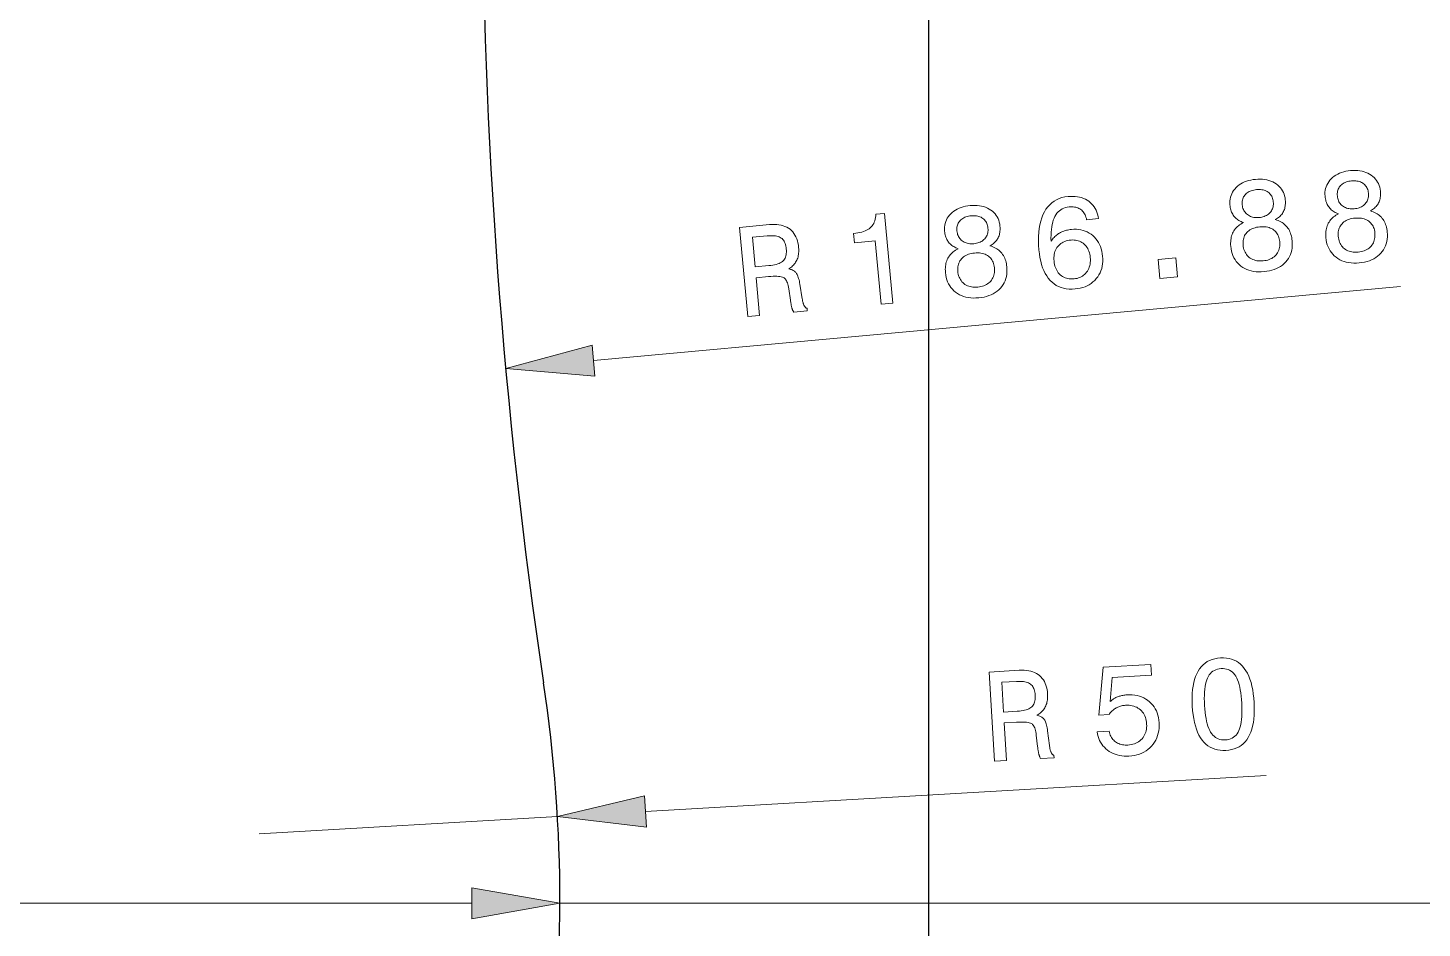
# Model space of a CAD drawing. Extents: x 0 to 297, y 0 to 547.
# Drawn here: x 149.78 to 196.47, y 155.32 to 185.49 of the extents above; entities that cross this region are included whole.
import ezdxf

# ---------------------------------------------------------------- set-up
doc = ezdxf.new("R2010")
doc.units = 0

msp = doc.modelspace()

# ---------------------------------------------------------------- linework, layer by layer
at = {"color": 7, "lineweight": 30}
msp.add_line((179.95, 149.658), (179.95, 242.858), dxfattribs=at)
at = {"color": 7, "lineweight": 13}
for p, q in [((168.725, 174.341), (195.747, 176.822)), ((170.466, 159.232), (191.254, 160.44)), ((126.555, 156.158), (164.646, 156.158)), ((167.6, 156.158), (204.684, 156.158)), ((167.6, 156.158), (204.674, 156.158))]:
    msp.add_line(p, q, dxfattribs=at)
at = {"color": 7, "lineweight": 13, "ltscale": 0.25}
msp.add_line((157.533, 158.48), (167.516, 159.06), dxfattribs=at)
at = {"color": 7, "lineweight": 13}
for points in [[(193.673, 179.257), (193.633, 179.273), (193.595, 179.289), (193.558, 179.307), (193.524, 179.327), (193.491, 179.348), (193.46, 179.371), (193.431, 179.395), (193.404, 179.42), (193.378, 179.447), (193.355, 179.476), (193.333, 179.506), (193.313, 179.538), (193.295, 179.571), (193.279, 179.606), (193.265, 179.642), (193.252, 179.68), (193.242, 179.72), (193.233, 179.761), (193.226, 179.804), (193.221, 179.849), (193.217, 179.916), (193.219, 179.982), (193.226, 180.045), (193.239, 180.106), (193.257, 180.165), (193.28, 180.222), (193.309, 180.277), (193.343, 180.33), (193.382, 180.38), (193.427, 180.429), (193.476, 180.474), (193.529, 180.516), (193.585, 180.554), (193.645, 180.587), (193.709, 180.617), (193.776, 180.642), (193.846, 180.664), (193.92, 180.681), (193.997, 180.695), (194.078, 180.705), (194.16, 180.71), (194.239, 180.711), (194.315, 180.707), (194.388, 180.699), (194.459, 180.686), (194.526, 180.668), (194.591, 180.646), (194.653, 180.619), (194.712, 180.588), (194.769, 180.552), (194.821, 180.512), (194.869, 180.47), (194.912, 180.424), (194.949, 180.375), (194.983, 180.323), (195.011, 180.269), (195.034, 180.211), (195.052, 180.15), (195.066, 180.086), (195.075, 180.019), (195.078, 179.974), (195.079, 179.93), (195.078, 179.888), (195.075, 179.846), (195.07, 179.806), (195.063, 179.768), (195.054, 179.73), (195.042, 179.694), (195.029, 179.66), (195.013, 179.626), (194.996, 179.594), (194.976, 179.563), (194.954, 179.533), (194.93, 179.504), (194.904, 179.476), (194.875, 179.45), (194.845, 179.424), (194.812, 179.4), (194.777, 179.377), (194.74, 179.355), (194.79, 179.34), (194.837, 179.323), (194.882, 179.304), (194.925, 179.282), (194.966, 179.258), (195.005, 179.232), (195.041, 179.204), (195.075, 179.173), (195.107, 179.141), (195.136, 179.106), (195.164, 179.069), (195.189, 179.03), (195.211, 178.989), (195.232, 178.947), (195.25, 178.902), (195.265, 178.855), (195.279, 178.807), (195.289, 178.756), (195.298, 178.704), (195.304, 178.649), (195.309, 178.565), (195.308, 178.483), (195.302, 178.404), (195.289, 178.329), (195.27, 178.256), (195.246, 178.186), (195.215, 178.12), (195.179, 178.056), (195.137, 177.995), (195.089, 177.937), (195.036, 177.883), (194.979, 177.834), (194.917, 177.79), (194.851, 177.75), (194.78, 177.715), (194.705, 177.685), (194.626, 177.66), (194.542, 177.639), (194.454, 177.623), (194.362, 177.612), (194.269, 177.606), (194.18, 177.606), (194.094, 177.611), (194.012, 177.621), (193.933, 177.637), (193.857, 177.659), (193.785, 177.686), (193.716, 177.718), (193.651, 177.756), (193.589, 177.8), (193.532, 177.848), (193.479, 177.9), (193.432, 177.956), (193.39, 178.016), (193.354, 178.08), (193.322, 178.148), (193.296, 178.22), (193.275, 178.296), (193.26, 178.376), (193.249, 178.461), (193.245, 178.515), (193.244, 178.568), (193.246, 178.62), (193.25, 178.67), (193.257, 178.719), (193.266, 178.766), (193.278, 178.812), (193.293, 178.856), (193.311, 178.899), (193.331, 178.94), (193.354, 178.98), (193.379, 179.018), (193.407, 179.054), (193.437, 179.088), (193.47, 179.121), (193.506, 179.152), (193.544, 179.181), (193.584, 179.208), (193.628, 179.234)], [(190.489, 178.965), (190.448, 178.98), (190.41, 178.997), (190.374, 179.015), (190.339, 179.035), (190.306, 179.056), (190.275, 179.078), (190.246, 179.102), (190.219, 179.128), (190.194, 179.155), (190.17, 179.183), (190.148, 179.214), (190.129, 179.245), (190.111, 179.278), (190.094, 179.313), (190.08, 179.35), (190.068, 179.388), (190.057, 179.428), (190.048, 179.469), (190.041, 179.512), (190.036, 179.557), (190.033, 179.624), (190.034, 179.689), (190.042, 179.752), (190.054, 179.814), (190.072, 179.873), (190.095, 179.93), (190.124, 179.984), (190.158, 180.037), (190.198, 180.088), (190.242, 180.136), (190.292, 180.182), (190.344, 180.224), (190.401, 180.261), (190.461, 180.295), (190.524, 180.324), (190.591, 180.35), (190.661, 180.371), (190.735, 180.389), (190.812, 180.403), (190.893, 180.412), (190.975, 180.418), (191.054, 180.418), (191.13, 180.414), (191.203, 180.406), (191.274, 180.393), (191.342, 180.376), (191.406, 180.353), (191.468, 180.327), (191.527, 180.295), (191.584, 180.26), (191.636, 180.22), (191.684, 180.177), (191.727, 180.132), (191.765, 180.083), (191.798, 180.031), (191.826, 179.976), (191.849, 179.918), (191.868, 179.858), (191.881, 179.794), (191.89, 179.727), (191.893, 179.682), (191.894, 179.638), (191.893, 179.595), (191.89, 179.554), (191.885, 179.514), (191.878, 179.475), (191.869, 179.438), (191.858, 179.402), (191.844, 179.367), (191.829, 179.334), (191.811, 179.301), (191.791, 179.27), (191.77, 179.24), (191.745, 179.212), (191.719, 179.184), (191.691, 179.157), (191.66, 179.132), (191.627, 179.108), (191.592, 179.085), (191.555, 179.063), (191.605, 179.048), (191.652, 179.031), (191.697, 179.011), (191.74, 178.99), (191.781, 178.966), (191.82, 178.94), (191.856, 178.911), (191.89, 178.881), (191.922, 178.848), (191.952, 178.814), (191.979, 178.777), (192.004, 178.738), (192.027, 178.697), (192.047, 178.654), (192.065, 178.61), (192.08, 178.563), (192.094, 178.514), (192.105, 178.464), (192.113, 178.411), (192.12, 178.357), (192.124, 178.272), (192.124, 178.191), (192.117, 178.112), (192.104, 178.036), (192.086, 177.964), (192.061, 177.894), (192.031, 177.827), (191.994, 177.763), (191.952, 177.703), (191.904, 177.645), (191.851, 177.591), (191.794, 177.542), (191.732, 177.497), (191.666, 177.458), (191.595, 177.423), (191.52, 177.393), (191.441, 177.367), (191.358, 177.347), (191.27, 177.331), (191.177, 177.32), (191.085, 177.314), (190.995, 177.313), (190.909, 177.318), (190.827, 177.329), (190.748, 177.345), (190.672, 177.366), (190.6, 177.393), (190.532, 177.426), (190.466, 177.464), (190.404, 177.507), (190.347, 177.555), (190.295, 177.607), (190.247, 177.663), (190.206, 177.724), (190.169, 177.788), (190.138, 177.856), (190.111, 177.928), (190.09, 178.004), (190.075, 178.084), (190.064, 178.168), (190.06, 178.223), (190.059, 178.276), (190.061, 178.328), (190.065, 178.378), (190.072, 178.427), (190.082, 178.474), (190.094, 178.52), (190.109, 178.564), (190.126, 178.607), (190.146, 178.648), (190.169, 178.687), (190.194, 178.725), (190.222, 178.761), (190.252, 178.796), (190.285, 178.828), (190.321, 178.859), (190.359, 178.888), (190.4, 178.916), (190.443, 178.941)], [(193.633, 179.853), (193.639, 179.811), (193.647, 179.771), (193.657, 179.733), (193.671, 179.697), (193.687, 179.663), (193.705, 179.631), (193.727, 179.601), (193.751, 179.572), (193.777, 179.546), (193.807, 179.522), (193.838, 179.5), (193.872, 179.48), (193.906, 179.464), (193.943, 179.45), (193.981, 179.439), (194.021, 179.431), (194.062, 179.426), (194.105, 179.423), (194.149, 179.423), (194.196, 179.426), (194.242, 179.432), (194.286, 179.44), (194.328, 179.45), (194.368, 179.463), (194.406, 179.478), (194.442, 179.496), (194.475, 179.516), (194.506, 179.539), (194.536, 179.564), (194.563, 179.591), (194.587, 179.62), (194.609, 179.651), (194.627, 179.683), (194.642, 179.717), (194.655, 179.752), (194.665, 179.788), (194.671, 179.826), (194.675, 179.866), (194.675, 179.906), (194.673, 179.948), (194.667, 179.99), (194.66, 180.03), (194.649, 180.067), (194.636, 180.103), (194.62, 180.136), (194.602, 180.168), (194.581, 180.197), (194.558, 180.224), (194.532, 180.25), (194.503, 180.273), (194.472, 180.293), (194.44, 180.311), (194.405, 180.327), (194.368, 180.339), (194.33, 180.35), (194.29, 180.357), (194.247, 180.362), (194.203, 180.364), (194.158, 180.363), (194.11, 180.36), (194.063, 180.355), (194.018, 180.347), (193.975, 180.337), (193.935, 180.324), (193.897, 180.31), (193.861, 180.293), (193.828, 180.274), (193.797, 180.252), (193.768, 180.229), (193.741, 180.203), (193.717, 180.175), (193.696, 180.145), (193.678, 180.114), (193.663, 180.082), (193.651, 180.047), (193.641, 180.012), (193.635, 179.974), (193.632, 179.935), (193.631, 179.895)], [(185.633, 179.095), (185.238, 179.059), (185.228, 179.104), (185.216, 179.146), (185.202, 179.186), (185.186, 179.224), (185.167, 179.259), (185.147, 179.292), (185.124, 179.323), (185.099, 179.351), (185.073, 179.377), (185.044, 179.4), (185.013, 179.42), (184.98, 179.439), (184.946, 179.454), (184.909, 179.467), (184.871, 179.477), (184.831, 179.484), (184.789, 179.489), (184.745, 179.491), (184.7, 179.491), (184.652, 179.488), (184.589, 179.479), (184.529, 179.465), (184.472, 179.447), (184.419, 179.423), (184.369, 179.394), (184.324, 179.36), (184.281, 179.321), (184.242, 179.277), (184.207, 179.227), (184.175, 179.173), (184.147, 179.113), (184.122, 179.048), (184.101, 178.978), (184.083, 178.903), (184.068, 178.822), (184.057, 178.736), (184.049, 178.645), (184.045, 178.548), (184.044, 178.447), (184.047, 178.34), (184.069, 178.374), (184.093, 178.406), (184.119, 178.437), (184.145, 178.467), (184.173, 178.495), (184.202, 178.521), (184.233, 178.547), (184.264, 178.57), (184.297, 178.593), (184.332, 178.613), (184.367, 178.633), (184.403, 178.651), (184.44, 178.667), (184.479, 178.681), (184.518, 178.694), (184.558, 178.705), (184.6, 178.715), (184.642, 178.723), (184.686, 178.73), (184.73, 178.735), (184.814, 178.74), (184.894, 178.739), (184.972, 178.732), (185.048, 178.72), (185.12, 178.702), (185.19, 178.678), (185.258, 178.649), (185.322, 178.614), (185.384, 178.573), (185.444, 178.526), (185.499, 178.475), (185.549, 178.419), (185.595, 178.36), (185.635, 178.296), (185.671, 178.229), (185.702, 178.158), (185.727, 178.083), (185.748, 178.004), (185.763, 177.921), (185.774, 177.833), (185.779, 177.746), (185.779, 177.661), (185.772, 177.579), (185.759, 177.5), (185.741, 177.424), (185.717, 177.35), (185.686, 177.28), (185.65, 177.212), (185.608, 177.147), (185.56, 177.085), (185.507, 177.026), (185.45, 176.973), (185.389, 176.926), (185.325, 176.883), (185.256, 176.846), (185.183, 176.814), (185.106, 176.788), (185.025, 176.766), (184.941, 176.75), (184.852, 176.739), (184.749, 176.733), (184.65, 176.735), (184.556, 176.745), (184.466, 176.762), (184.38, 176.787), (184.299, 176.82), (184.221, 176.861), (184.148, 176.909), (184.079, 176.965), (184.014, 177.028), (183.954, 177.099), (183.899, 177.177), (183.849, 177.262), (183.804, 177.354), (183.764, 177.453), (183.729, 177.558), (183.699, 177.671), (183.674, 177.79), (183.654, 177.917), (183.639, 178.05), (183.628, 178.207), (183.623, 178.358), (183.625, 178.501), (183.633, 178.638), (183.648, 178.769), (183.67, 178.892), (183.698, 179.009), (183.733, 179.119), (183.774, 179.223), (183.822, 179.319), (183.876, 179.409), (183.936, 179.489), (184.001, 179.562), (184.072, 179.626), (184.148, 179.682), (184.23, 179.729), (184.318, 179.768), (184.411, 179.799), (184.51, 179.822), (184.614, 179.836), (184.698, 179.841), (184.778, 179.842), (184.855, 179.838), (184.93, 179.83), (185, 179.817), (185.068, 179.799), (185.133, 179.776), (185.194, 179.749), (185.252, 179.718), (185.307, 179.681), (185.358, 179.64), (185.405, 179.596), (185.448, 179.547), (185.487, 179.494), (185.522, 179.438), (185.552, 179.377), (185.578, 179.313), (185.601, 179.244), (185.619, 179.172)], [(190.449, 179.561), (190.454, 179.519), (190.462, 179.479), (190.473, 179.441), (190.486, 179.405), (190.502, 179.371), (190.521, 179.338), (190.542, 179.308), (190.566, 179.28), (190.593, 179.254), (190.622, 179.229), (190.654, 179.207), (190.687, 179.188), (190.722, 179.171), (190.758, 179.158), (190.796, 179.147), (190.836, 179.139), (190.877, 179.133), (190.92, 179.131), (190.965, 179.131), (191.011, 179.134), (191.057, 179.139), (191.101, 179.147), (191.143, 179.158), (191.183, 179.171), (191.221, 179.186), (191.257, 179.203), (191.29, 179.224), (191.322, 179.246), (191.351, 179.271), (191.378, 179.299), (191.402, 179.328), (191.424, 179.359), (191.442, 179.391), (191.458, 179.424), (191.47, 179.46), (191.48, 179.496), (191.486, 179.534), (191.49, 179.573), (191.49, 179.614), (191.488, 179.656), (191.483, 179.698), (191.475, 179.737), (191.464, 179.775), (191.451, 179.811), (191.436, 179.844), (191.417, 179.875), (191.397, 179.905), (191.373, 179.932), (191.347, 179.957), (191.318, 179.98), (191.288, 180.001), (191.255, 180.019), (191.22, 180.034), (191.184, 180.047), (191.145, 180.057), (191.105, 180.065), (191.063, 180.069), (191.019, 180.072), (190.973, 180.071), (190.925, 180.068), (190.878, 180.062), (190.833, 180.054), (190.79, 180.044), (190.75, 180.032), (190.712, 180.017), (190.676, 180), (190.643, 179.981), (190.612, 179.96), (190.583, 179.936), (190.556, 179.91), (190.532, 179.882), (190.511, 179.853), (190.493, 179.822), (190.478, 179.789), (190.466, 179.755), (190.456, 179.719), (190.45, 179.682), (190.447, 179.643), (190.446, 179.603)], [(180.934, 178.088), (180.894, 178.103), (180.856, 178.12), (180.819, 178.138), (180.785, 178.157), (180.752, 178.178), (180.721, 178.201), (180.692, 178.225), (180.665, 178.251), (180.639, 178.278), (180.616, 178.306), (180.594, 178.336), (180.574, 178.368), (180.556, 178.401), (180.54, 178.436), (180.526, 178.473), (180.513, 178.511), (180.503, 178.55), (180.494, 178.592), (180.487, 178.635), (180.482, 178.679), (180.478, 178.747), (180.48, 178.812), (180.487, 178.875), (180.5, 178.936), (180.518, 178.995), (180.541, 179.052), (180.57, 179.107), (180.604, 179.16), (180.643, 179.211), (180.688, 179.259), (180.737, 179.305), (180.79, 179.346), (180.846, 179.384), (180.906, 179.417), (180.97, 179.447), (181.036, 179.473), (181.107, 179.494), (181.181, 179.512), (181.258, 179.525), (181.339, 179.535), (181.421, 179.54), (181.5, 179.541), (181.576, 179.537), (181.649, 179.529), (181.72, 179.516), (181.787, 179.498), (181.852, 179.476), (181.914, 179.449), (181.973, 179.418), (182.03, 179.382), (182.082, 179.343), (182.13, 179.3), (182.172, 179.254), (182.21, 179.206), (182.243, 179.154), (182.272, 179.099), (182.295, 179.041), (182.313, 178.98), (182.327, 178.916), (182.336, 178.849), (182.339, 178.804), (182.34, 178.76), (182.339, 178.718), (182.336, 178.677), (182.331, 178.637), (182.324, 178.598), (182.314, 178.561), (182.303, 178.525), (182.29, 178.49), (182.274, 178.456), (182.257, 178.424), (182.237, 178.393), (182.215, 178.363), (182.191, 178.334), (182.165, 178.307), (182.136, 178.28), (182.106, 178.255), (182.073, 178.231), (182.038, 178.208), (182.001, 178.186), (182.05, 178.171), (182.098, 178.153), (182.143, 178.134), (182.186, 178.112), (182.227, 178.088), (182.265, 178.062), (182.302, 178.034), (182.336, 178.004), (182.368, 177.971), (182.397, 177.936), (182.425, 177.899), (182.45, 177.861), (182.472, 177.82), (182.493, 177.777), (182.51, 177.732), (182.526, 177.686), (182.539, 177.637), (182.55, 177.587), (182.559, 177.534), (182.565, 177.48), (182.57, 177.395), (182.569, 177.313), (182.562, 177.235), (182.55, 177.159), (182.531, 177.086), (182.507, 177.017), (182.476, 176.95), (182.44, 176.886), (182.398, 176.825), (182.35, 176.768), (182.297, 176.714), (182.24, 176.664), (182.178, 176.62), (182.112, 176.58), (182.041, 176.545), (181.966, 176.515), (181.887, 176.49), (181.803, 176.469), (181.715, 176.454), (181.623, 176.442), (181.53, 176.437), (181.441, 176.436), (181.355, 176.441), (181.273, 176.452), (181.194, 176.468), (181.118, 176.489), (181.046, 176.516), (180.977, 176.548), (180.912, 176.586), (180.85, 176.63), (180.793, 176.678), (180.74, 176.73), (180.693, 176.786), (180.651, 176.846), (180.615, 176.91), (180.583, 176.979), (180.557, 177.051), (180.536, 177.127), (180.52, 177.207), (180.51, 177.291), (180.506, 177.346), (180.505, 177.399), (180.507, 177.45), (180.511, 177.501), (180.518, 177.549), (180.527, 177.597), (180.539, 177.642), (180.554, 177.686), (180.572, 177.729), (180.592, 177.77), (180.615, 177.81), (180.64, 177.848), (180.668, 177.884), (180.698, 177.918), (180.731, 177.951), (180.767, 177.982), (180.805, 178.011), (180.845, 178.038), (180.889, 178.064)], [(173.889, 175.819), (173.615, 178.802), (174.612, 178.894), (174.698, 178.9), (174.781, 178.901), (174.859, 178.897), (174.934, 178.888), (175.005, 178.875), (175.073, 178.857), (175.136, 178.835), (175.196, 178.807), (175.252, 178.775), (175.304, 178.738), (175.352, 178.697), (175.396, 178.651), (175.435, 178.601), (175.47, 178.546), (175.501, 178.487), (175.528, 178.424), (175.551, 178.356), (175.569, 178.284), (175.583, 178.207), (175.593, 178.127), (175.596, 178.078), (175.598, 178.031), (175.597, 177.985), (175.594, 177.941), (175.589, 177.898), (175.581, 177.856), (175.572, 177.815), (175.561, 177.776), (175.547, 177.738), (175.531, 177.702), (175.513, 177.667), (175.493, 177.633), (175.472, 177.601), (175.447, 177.57), (175.421, 177.54), (175.393, 177.512), (175.363, 177.486), (175.331, 177.46), (175.297, 177.437), (175.26, 177.414), (175.293, 177.407), (175.324, 177.397), (175.353, 177.387), (175.381, 177.375), (175.407, 177.362), (175.431, 177.347), (175.453, 177.331), (175.474, 177.314), (175.493, 177.295), (175.51, 177.275), (175.526, 177.253), (175.541, 177.227), (175.556, 177.198), (175.569, 177.165), (175.582, 177.129), (175.594, 177.089), (175.606, 177.046), (175.617, 177), (175.627, 176.95), (175.636, 176.896), (175.712, 176.414), (175.717, 176.384), (175.722, 176.355), (175.728, 176.328), (175.734, 176.303), (175.74, 176.279), (175.746, 176.257), (175.752, 176.237), (175.759, 176.219), (175.766, 176.202), (175.773, 176.187), (175.781, 176.173), (175.789, 176.16), (175.797, 176.148), (175.807, 176.136), (175.817, 176.126), (175.827, 176.116), (175.838, 176.107), (175.85, 176.098), (175.863, 176.091), (175.876, 176.084), (175.883, 176.002), (175.432, 175.961), (175.425, 175.97), (175.418, 175.981), (175.412, 175.993), (175.406, 176.005), (175.399, 176.019), (175.393, 176.033), (175.387, 176.049), (175.382, 176.065), (175.376, 176.083), (175.37, 176.101), (175.365, 176.121), (175.359, 176.142), (175.354, 176.164), (175.348, 176.188), (175.343, 176.213), (175.338, 176.239), (175.332, 176.267), (175.327, 176.296), (175.322, 176.327), (175.317, 176.359), (175.26, 176.743), (175.251, 176.799), (175.24, 176.851), (175.228, 176.898), (175.215, 176.942), (175.2, 176.981), (175.184, 177.015), (175.166, 177.046), (175.148, 177.072), (175.127, 177.094), (175.106, 177.112), (175.081, 177.127), (175.049, 177.139), (175.012, 177.149), (174.969, 177.157), (174.919, 177.162), (174.864, 177.165), (174.802, 177.165), (174.735, 177.163), (174.661, 177.159), (174.581, 177.153), (174.172, 177.115), (174.288, 175.856)], [(178.355, 176.229), (178.16, 178.354), (177.463, 178.29), (177.435, 178.594), (177.509, 178.604), (177.58, 178.615), (177.646, 178.629), (177.708, 178.645), (177.766, 178.664), (177.82, 178.684), (177.869, 178.707), (177.915, 178.732), (177.956, 178.759), (177.993, 178.788), (178.026, 178.82), (178.056, 178.855), (178.083, 178.893), (178.106, 178.935), (178.126, 178.979), (178.143, 179.026), (178.157, 179.076), (178.167, 179.129), (178.174, 179.185), (178.177, 179.245), (178.469, 179.271), (178.745, 176.265)], [(180.894, 178.683), (180.9, 178.641), (180.908, 178.601), (180.918, 178.563), (180.932, 178.527), (180.948, 178.493), (180.966, 178.461), (180.988, 178.431), (181.012, 178.403), (181.038, 178.376), (181.068, 178.352), (181.099, 178.33), (181.132, 178.311), (181.167, 178.294), (181.204, 178.28), (181.242, 178.269), (181.281, 178.261), (181.323, 178.256), (181.366, 178.253), (181.41, 178.253), (181.457, 178.256), (181.503, 178.262), (181.547, 178.27), (181.589, 178.28), (181.629, 178.293), (181.667, 178.308), (181.702, 178.326), (181.736, 178.346), (181.767, 178.369), (181.796, 178.394), (181.823, 178.421), (181.848, 178.451), (181.869, 178.481), (181.888, 178.514), (181.903, 178.547), (181.916, 178.582), (181.925, 178.619), (181.932, 178.657), (181.935, 178.696), (181.936, 178.737), (181.934, 178.779), (181.928, 178.82), (181.921, 178.86), (181.91, 178.898), (181.897, 178.933), (181.881, 178.967), (181.863, 178.998), (181.842, 179.027), (181.819, 179.055), (181.793, 179.08), (181.764, 179.103), (181.733, 179.124), (181.7, 179.142), (181.666, 179.157), (181.629, 179.17), (181.591, 179.18), (181.551, 179.187), (181.508, 179.192), (181.464, 179.194), (181.418, 179.194), (181.371, 179.191), (181.324, 179.185), (181.279, 179.177), (181.236, 179.167), (181.196, 179.155), (181.158, 179.14), (181.122, 179.123), (181.089, 179.104), (181.057, 179.083), (181.029, 179.059), (181.002, 179.033), (180.978, 179.005), (180.957, 178.976), (180.939, 178.944), (180.924, 178.912), (180.911, 178.878), (180.902, 178.842), (180.896, 178.805), (180.892, 178.766), (180.892, 178.725)], [(190.477, 178.215), (190.484, 178.161), (190.493, 178.111), (190.506, 178.062), (190.522, 178.017), (190.541, 177.974), (190.563, 177.934), (190.588, 177.896), (190.616, 177.861), (190.647, 177.828), (190.681, 177.798), (190.718, 177.771), (190.757, 177.748), (190.798, 177.727), (190.842, 177.711), (190.887, 177.697), (190.934, 177.687), (190.984, 177.68), (191.035, 177.677), (191.089, 177.677), (191.144, 177.681), (191.2, 177.688), (191.253, 177.697), (191.303, 177.71), (191.351, 177.725), (191.396, 177.744), (191.438, 177.765), (191.478, 177.79), (191.514, 177.817), (191.549, 177.847), (191.58, 177.881), (191.608, 177.916), (191.633, 177.954), (191.654, 177.994), (191.672, 178.036), (191.686, 178.079), (191.697, 178.125), (191.704, 178.172), (191.708, 178.222), (191.708, 178.274), (191.705, 178.327), (191.699, 178.377), (191.69, 178.424), (191.677, 178.469), (191.662, 178.511), (191.643, 178.551), (191.622, 178.589), (191.597, 178.624), (191.569, 178.656), (191.538, 178.686), (191.505, 178.714), (191.468, 178.739), (191.429, 178.761), (191.388, 178.78), (191.345, 178.795), (191.3, 178.807), (191.252, 178.816), (191.202, 178.822), (191.15, 178.825), (191.096, 178.825), (191.04, 178.821), (190.984, 178.814), (190.931, 178.805), (190.88, 178.793), (190.833, 178.778), (190.788, 178.76), (190.746, 178.74), (190.706, 178.717), (190.669, 178.691), (190.635, 178.663), (190.604, 178.632), (190.576, 178.598), (190.551, 178.563), (190.529, 178.526), (190.512, 178.487), (190.497, 178.446), (190.486, 178.403), (190.479, 178.359), (190.475, 178.312), (190.474, 178.264)], [(193.662, 178.507), (193.668, 178.454), (193.678, 178.403), (193.691, 178.355), (193.707, 178.309), (193.725, 178.266), (193.747, 178.226), (193.772, 178.188), (193.801, 178.153), (193.832, 178.121), (193.866, 178.091), (193.903, 178.064), (193.942, 178.04), (193.983, 178.02), (194.026, 178.003), (194.072, 177.99), (194.119, 177.98), (194.168, 177.973), (194.22, 177.97), (194.273, 177.97), (194.329, 177.973), (194.385, 177.98), (194.438, 177.99), (194.488, 178.002), (194.536, 178.018), (194.581, 178.036), (194.623, 178.058), (194.662, 178.082), (194.699, 178.11), (194.733, 178.14), (194.765, 178.173), (194.793, 178.209), (194.818, 178.247), (194.839, 178.286), (194.857, 178.328), (194.871, 178.372), (194.882, 178.417), (194.889, 178.465), (194.893, 178.515), (194.893, 178.566), (194.89, 178.62), (194.884, 178.669), (194.874, 178.716), (194.862, 178.761), (194.847, 178.804), (194.828, 178.843), (194.807, 178.881), (194.782, 178.916), (194.754, 178.949), (194.723, 178.979), (194.689, 179.007), (194.653, 179.032), (194.614, 179.054), (194.573, 179.072), (194.53, 179.088), (194.484, 179.1), (194.437, 179.109), (194.387, 179.115), (194.335, 179.117), (194.281, 179.117), (194.224, 179.113), (194.169, 179.107), (194.116, 179.097), (194.065, 179.085), (194.018, 179.07), (193.973, 179.053), (193.93, 179.033), (193.891, 179.01), (193.854, 178.984), (193.82, 178.955), (193.789, 178.924), (193.76, 178.89), (193.736, 178.855), (193.714, 178.818), (193.696, 178.779), (193.682, 178.738), (193.671, 178.696), (193.663, 178.651), (193.659, 178.605), (193.659, 178.557)], [(174.534, 178.518), (174.047, 178.474), (174.138, 177.481), (174.598, 177.523), (174.666, 177.53), (174.729, 177.54), (174.788, 177.551), (174.843, 177.564), (174.893, 177.579), (174.939, 177.596), (174.98, 177.615), (175.017, 177.636), (175.049, 177.659), (175.077, 177.683), (175.101, 177.71), (175.122, 177.74), (175.14, 177.773), (175.155, 177.808), (175.167, 177.847), (175.175, 177.888), (175.181, 177.932), (175.184, 177.978), (175.183, 178.028), (175.18, 178.08), (175.174, 178.131), (175.165, 178.179), (175.154, 178.224), (175.141, 178.266), (175.125, 178.304), (175.107, 178.339), (175.086, 178.371), (175.063, 178.399), (175.037, 178.425), (175.009, 178.447), (174.978, 178.466), (174.943, 178.482), (174.904, 178.496), (174.862, 178.507), (174.817, 178.515), (174.767, 178.521), (174.715, 178.525), (174.658, 178.525), (174.598, 178.523)], [(185.359, 177.791), (185.352, 177.848), (185.342, 177.903), (185.329, 177.954), (185.313, 178.003), (185.294, 178.05), (185.272, 178.094), (185.247, 178.135), (185.219, 178.173), (185.188, 178.209), (185.154, 178.242), (185.118, 178.272), (185.08, 178.299), (185.04, 178.321), (184.999, 178.34), (184.955, 178.356), (184.911, 178.368), (184.864, 178.376), (184.816, 178.38), (184.766, 178.381), (184.714, 178.378), (184.657, 178.371), (184.602, 178.36), (184.551, 178.347), (184.502, 178.33), (184.456, 178.311), (184.413, 178.287), (184.373, 178.261), (184.335, 178.232), (184.301, 178.199), (184.269, 178.163), (184.241, 178.125), (184.216, 178.084), (184.195, 178.041), (184.177, 177.995), (184.163, 177.948), (184.152, 177.898), (184.145, 177.845), (184.142, 177.791), (184.142, 177.734), (184.146, 177.675), (184.153, 177.617), (184.163, 177.561), (184.176, 177.508), (184.192, 177.458), (184.212, 177.41), (184.234, 177.365), (184.259, 177.323), (184.288, 177.284), (184.32, 177.248), (184.354, 177.214), (184.391, 177.184), (184.431, 177.157), (184.472, 177.134), (184.515, 177.115), (184.56, 177.1), (184.607, 177.088), (184.657, 177.08), (184.708, 177.076), (184.761, 177.075), (184.816, 177.079), (184.869, 177.085), (184.919, 177.095), (184.967, 177.109), (185.013, 177.126), (185.056, 177.146), (185.096, 177.17), (185.135, 177.198), (185.171, 177.228), (185.204, 177.263), (185.235, 177.3), (185.264, 177.341), (185.288, 177.383), (185.31, 177.427), (185.327, 177.473), (185.341, 177.521), (185.352, 177.572), (185.359, 177.623), (185.362, 177.677), (185.362, 177.733)], [(180.923, 177.337), (180.929, 177.284), (180.939, 177.233), (180.952, 177.185), (180.967, 177.14), (180.986, 177.097), (181.008, 177.056), (181.033, 177.019), (181.062, 176.983), (181.093, 176.951), (181.127, 176.921), (181.164, 176.894), (181.203, 176.87), (181.244, 176.85), (181.287, 176.833), (181.332, 176.82), (181.38, 176.81), (181.429, 176.803), (181.481, 176.8), (181.534, 176.8), (181.59, 176.804), (181.646, 176.81), (181.699, 176.82), (181.749, 176.833), (181.797, 176.848), (181.842, 176.867), (181.884, 176.888), (181.923, 176.913), (181.96, 176.94), (181.994, 176.97), (182.026, 177.003), (182.054, 177.039), (182.079, 177.077), (182.1, 177.117), (182.118, 177.158), (182.132, 177.202), (182.143, 177.248), (182.15, 177.295), (182.154, 177.345), (182.154, 177.396), (182.151, 177.45), (182.145, 177.5), (182.135, 177.547), (182.123, 177.592), (182.108, 177.634), (182.089, 177.674), (182.067, 177.711), (182.043, 177.746), (182.015, 177.779), (181.984, 177.809), (181.95, 177.837), (181.914, 177.862), (181.875, 177.884), (181.834, 177.902), (181.791, 177.918), (181.745, 177.93), (181.698, 177.939), (181.648, 177.945), (181.596, 177.948), (181.542, 177.947), (181.485, 177.944), (181.429, 177.937), (181.376, 177.928), (181.326, 177.916), (181.278, 177.901), (181.234, 177.883), (181.191, 177.863), (181.152, 177.84), (181.115, 177.814), (181.081, 177.786), (181.05, 177.754), (181.021, 177.721), (180.996, 177.685), (180.975, 177.648), (180.957, 177.609), (180.943, 177.568), (180.932, 177.526), (180.924, 177.481), (180.92, 177.435), (180.92, 177.387)], [(187.689, 177.086), (187.63, 177.727), (188.224, 177.781), (188.283, 177.141)], [(168.678, 174.86), (165.783, 174.071), (168.773, 173.822)], [(188.773, 162.763), (188.767, 162.912), (188.767, 163.053), (188.772, 163.188), (188.784, 163.316), (188.801, 163.436), (188.823, 163.55), (188.852, 163.657), (188.886, 163.757), (188.926, 163.849), (188.971, 163.935), (189.022, 164.014), (189.079, 164.085), (189.14, 164.148), (189.207, 164.204), (189.279, 164.252), (189.357, 164.292), (189.44, 164.325), (189.528, 164.35), (189.622, 164.367), (189.72, 164.377), (189.82, 164.379), (189.916, 164.373), (190.007, 164.358), (190.093, 164.335), (190.175, 164.305), (190.253, 164.266), (190.325, 164.219), (190.394, 164.163), (190.458, 164.1), (190.517, 164.028), (190.571, 163.949), (190.621, 163.862), (190.666, 163.766), (190.706, 163.664), (190.742, 163.553), (190.772, 163.435), (190.798, 163.309), (190.819, 163.175), (190.835, 163.033), (190.846, 162.884), (190.852, 162.735), (190.853, 162.593), (190.847, 162.458), (190.836, 162.33), (190.82, 162.209), (190.797, 162.096), (190.769, 161.989), (190.736, 161.89), (190.696, 161.798), (190.651, 161.713), (190.601, 161.636), (190.545, 161.566), (190.483, 161.503), (190.416, 161.448), (190.344, 161.401), (190.266, 161.361), (190.183, 161.329), (190.094, 161.304), (190, 161.287), (189.901, 161.277), (189.801, 161.275), (189.707, 161.281), (189.616, 161.296), (189.53, 161.318), (189.448, 161.349), (189.371, 161.388), (189.298, 161.435), (189.229, 161.491), (189.165, 161.554), (189.105, 161.625), (189.05, 161.705), (189, 161.792), (188.954, 161.887), (188.914, 161.989), (188.878, 162.099), (188.847, 162.217), (188.822, 162.342), (188.801, 162.475), (188.784, 162.615)], [(182.15, 160.913), (181.976, 163.903), (182.976, 163.962), (183.062, 163.964), (183.144, 163.963), (183.223, 163.956), (183.298, 163.945), (183.368, 163.93), (183.435, 163.91), (183.497, 163.885), (183.556, 163.855), (183.611, 163.821), (183.662, 163.783), (183.708, 163.74), (183.751, 163.693), (183.788, 163.641), (183.822, 163.585), (183.851, 163.525), (183.876, 163.461), (183.896, 163.393), (183.912, 163.32), (183.923, 163.243), (183.93, 163.162), (183.932, 163.113), (183.932, 163.066), (183.929, 163.02), (183.925, 162.976), (183.918, 162.933), (183.91, 162.892), (183.899, 162.851), (183.886, 162.813), (183.871, 162.775), (183.854, 162.739), (183.835, 162.705), (183.814, 162.672), (183.791, 162.64), (183.766, 162.61), (183.739, 162.582), (183.71, 162.555), (183.679, 162.529), (183.646, 162.505), (183.611, 162.482), (183.574, 162.461), (183.606, 162.452), (183.637, 162.442), (183.666, 162.431), (183.693, 162.418), (183.719, 162.404), (183.742, 162.388), (183.764, 162.372), (183.784, 162.354), (183.802, 162.334), (183.819, 162.314), (183.834, 162.291), (183.848, 162.264), (183.862, 162.235), (183.874, 162.201), (183.886, 162.165), (183.897, 162.125), (183.907, 162.081), (183.916, 162.035), (183.925, 161.984), (183.932, 161.931), (183.992, 161.446), (183.996, 161.416), (184, 161.387), (184.005, 161.36), (184.01, 161.334), (184.015, 161.311), (184.021, 161.288), (184.026, 161.268), (184.032, 161.249), (184.039, 161.232), (184.045, 161.217), (184.052, 161.203), (184.06, 161.19), (184.068, 161.177), (184.077, 161.166), (184.087, 161.155), (184.097, 161.144), (184.108, 161.135), (184.12, 161.126), (184.132, 161.118), (184.144, 161.111), (184.149, 161.029), (183.697, 161.003), (183.69, 161.013), (183.684, 161.023), (183.678, 161.035), (183.672, 161.048), (183.666, 161.062), (183.661, 161.076), (183.655, 161.092), (183.65, 161.109), (183.645, 161.126), (183.64, 161.145), (183.635, 161.165), (183.63, 161.186), (183.626, 161.209), (183.621, 161.233), (183.616, 161.258), (183.612, 161.284), (183.608, 161.312), (183.603, 161.342), (183.599, 161.372), (183.595, 161.404), (183.552, 161.79), (183.544, 161.847), (183.535, 161.899), (183.525, 161.947), (183.513, 161.99), (183.499, 162.03), (183.484, 162.065), (183.468, 162.096), (183.45, 162.123), (183.43, 162.146), (183.41, 162.164), (183.385, 162.18), (183.354, 162.193), (183.317, 162.204), (183.274, 162.213), (183.225, 162.22), (183.169, 162.225), (183.108, 162.228), (183.04, 162.228), (182.967, 162.226), (182.887, 162.223), (182.476, 162.199), (182.55, 160.936)], [(185.59, 161.896), (185.99, 161.919), (186.001, 161.874), (186.015, 161.831), (186.03, 161.79), (186.049, 161.752), (186.069, 161.715), (186.092, 161.681), (186.117, 161.649), (186.144, 161.619), (186.174, 161.591), (186.206, 161.566), (186.24, 161.543), (186.276, 161.522), (186.313, 161.505), (186.352, 161.49), (186.393, 161.478), (186.435, 161.468), (186.478, 161.461), (186.524, 161.457), (186.571, 161.456), (186.619, 161.458), (186.678, 161.463), (186.734, 161.472), (186.788, 161.484), (186.839, 161.5), (186.888, 161.519), (186.934, 161.542), (186.977, 161.569), (187.018, 161.598), (187.057, 161.632), (187.092, 161.669), (187.125, 161.709), (187.154, 161.751), (187.179, 161.795), (187.2, 161.841), (187.217, 161.889), (187.231, 161.939), (187.241, 161.992), (187.247, 162.046), (187.249, 162.103), (187.247, 162.162), (187.242, 162.221), (187.233, 162.278), (187.221, 162.333), (187.206, 162.384), (187.186, 162.433), (187.164, 162.479), (187.138, 162.523), (187.108, 162.564), (187.075, 162.602), (187.038, 162.637), (186.999, 162.669), (186.957, 162.698), (186.913, 162.723), (186.867, 162.743), (186.818, 162.761), (186.767, 162.774), (186.714, 162.784), (186.659, 162.79), (186.601, 162.792), (186.542, 162.79), (186.507, 162.787), (186.473, 162.783), (186.44, 162.778), (186.407, 162.771), (186.375, 162.763), (186.344, 162.753), (186.314, 162.743), (186.284, 162.73), (186.255, 162.717), (186.227, 162.702), (186.199, 162.686), (186.172, 162.668), (186.146, 162.649), (186.121, 162.629), (186.097, 162.608), (186.073, 162.585), (186.05, 162.561), (186.029, 162.536), (186.007, 162.509), (185.987, 162.481), (185.644, 162.461), (185.788, 164.062), (187.387, 164.155), (187.408, 163.801), (186.096, 163.725), (186.023, 162.912), (186.044, 162.932), (186.066, 162.951), (186.088, 162.969), (186.112, 162.986), (186.136, 163.002), (186.161, 163.018), (186.186, 163.032), (186.213, 163.046), (186.24, 163.059), (186.269, 163.071), (186.298, 163.082), (186.327, 163.092), (186.357, 163.101), (186.388, 163.109), (186.419, 163.117), (186.451, 163.123), (186.484, 163.128), (186.517, 163.133), (186.55, 163.136), (186.585, 163.139), (186.675, 163.141), (186.762, 163.138), (186.846, 163.129), (186.927, 163.115), (187.005, 163.095), (187.079, 163.069), (187.15, 163.037), (187.217, 163), (187.281, 162.957), (187.342, 162.908), (187.399, 162.855), (187.45, 162.798), (187.496, 162.737), (187.537, 162.673), (187.572, 162.604), (187.601, 162.532), (187.625, 162.457), (187.644, 162.377), (187.657, 162.294), (187.665, 162.207), (187.668, 162.114), (187.664, 162.025), (187.654, 161.939), (187.638, 161.856), (187.615, 161.776), (187.587, 161.699), (187.552, 161.626), (187.512, 161.556), (187.465, 161.489), (187.412, 161.426), (187.354, 161.366), (187.292, 161.313), (187.226, 161.265), (187.156, 161.223), (187.082, 161.186), (187.004, 161.155), (186.922, 161.13), (186.836, 161.11), (186.747, 161.096), (186.653, 161.088), (186.57, 161.086), (186.489, 161.088), (186.411, 161.095), (186.336, 161.108), (186.263, 161.125), (186.192, 161.147), (186.125, 161.175), (186.06, 161.207), (185.997, 161.244), (185.937, 161.286), (185.881, 161.332), (185.83, 161.382), (185.783, 161.434), (185.741, 161.491), (185.704, 161.55), (185.672, 161.613), (185.644, 161.679), (185.622, 161.748), (185.604, 161.82)], [(189.186, 162.787), (189.194, 162.667), (189.205, 162.553), (189.219, 162.447), (189.236, 162.347), (189.255, 162.254), (189.276, 162.167), (189.301, 162.088), (189.328, 162.015), (189.358, 161.949), (189.39, 161.89), (189.425, 161.837), (189.463, 161.791), (189.505, 161.75), (189.549, 161.715), (189.597, 161.686), (189.647, 161.663), (189.701, 161.646), (189.757, 161.635), (189.817, 161.63), (189.88, 161.63), (189.943, 161.637), (190.002, 161.649), (190.057, 161.666), (190.109, 161.689), (190.156, 161.718), (190.2, 161.752), (190.24, 161.791), (190.276, 161.836), (190.308, 161.886), (190.336, 161.942), (190.361, 162.004), (190.382, 162.072), (190.4, 162.148), (190.415, 162.229), (190.426, 162.318), (190.434, 162.413), (190.438, 162.515), (190.439, 162.623), (190.437, 162.738), (190.432, 162.86), (190.423, 162.982), (190.412, 163.097), (190.398, 163.204), (190.382, 163.305), (190.363, 163.399), (190.342, 163.486), (190.318, 163.566), (190.291, 163.638), (190.262, 163.704), (190.23, 163.763), (190.196, 163.815), (190.158, 163.861), (190.117, 163.901), (190.073, 163.936), (190.026, 163.964), (189.975, 163.987), (189.921, 164.004), (189.865, 164.015), (189.804, 164.02), (189.741, 164.019), (189.679, 164.013), (189.62, 164.001), (189.565, 163.983), (189.514, 163.96), (189.466, 163.931), (189.422, 163.897), (189.382, 163.857), (189.346, 163.812), (189.313, 163.761), (189.284, 163.704), (189.259, 163.642), (189.237, 163.573), (189.219, 163.497), (189.204, 163.416), (189.192, 163.327), (189.184, 163.232), (189.179, 163.131), (189.178, 163.023), (189.18, 162.908)], [(182.885, 163.589), (182.397, 163.561), (182.455, 162.565), (182.916, 162.592), (182.984, 162.597), (183.048, 162.604), (183.107, 162.613), (183.162, 162.625), (183.213, 162.638), (183.259, 162.654), (183.3, 162.671), (183.338, 162.691), (183.371, 162.712), (183.4, 162.736), (183.424, 162.762), (183.446, 162.791), (183.466, 162.823), (183.482, 162.858), (183.495, 162.896), (183.505, 162.937), (183.512, 162.981), (183.516, 163.027), (183.518, 163.077), (183.516, 163.129), (183.512, 163.181), (183.505, 163.229), (183.495, 163.274), (183.483, 163.316), (183.469, 163.355), (183.451, 163.39), (183.432, 163.423), (183.409, 163.452), (183.385, 163.478), (183.357, 163.501), (183.327, 163.521), (183.292, 163.539), (183.254, 163.554), (183.213, 163.566), (183.167, 163.577), (183.118, 163.584), (183.066, 163.589), (183.009, 163.592), (182.949, 163.591)], [(170.435, 159.752), (167.516, 159.06), (170.496, 158.712)], [(164.646, 155.637), (167.6, 156.158), (164.646, 156.679)]]:
    msp.add_lwpolyline(points, close=True, dxfattribs=at)
at = {"color": 7, "lineweight": 30}
for centre, radius, start, end in [((351.877, 191.158), 186.877, 179.99999, 188.49691), ((117.6, 156.158), 50, 0, 8.4969), ((140.334, 156.158), 27.267, 342.9385, 360)]:
    msp.add_arc(centre, radius, start, end, dxfattribs=at)
at = {"color": 7, "lineweight": 13}
for points in [[(168.678, 174.86), (165.783, 174.071), (168.678, 174.86), (168.773, 173.822)], [(170.435, 159.752), (167.516, 159.06), (170.435, 159.752), (170.496, 158.712)], [(164.646, 155.637), (167.6, 156.158), (164.646, 155.637), (164.646, 156.679)]]:
    msp.add_solid(points, dxfattribs=at)

doc.saveas('drawing.dxf')
